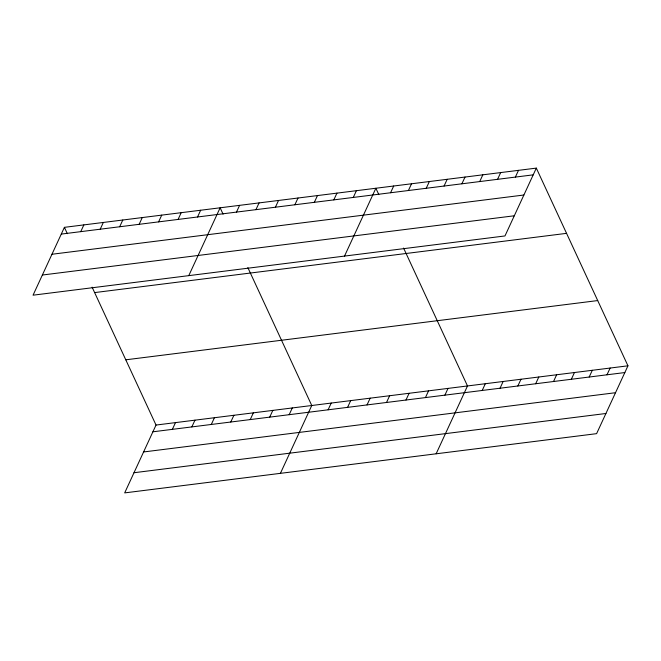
<?xml version="1.0" encoding="UTF-8"?>
<svg xmlns="http://www.w3.org/2000/svg" width="661" height="661" viewBox="0 0 661 661"><rect width="100%" height="100%" fill="white"/><g stroke="black" fill="none" stroke-linecap="round" stroke-linejoin="round"><path stroke-width="0.99" d="M64.398 227.343L33.05 295.186L504.979 235.944L536.319 168.109L64.398 227.343L67.339 233.688M80.749 231.647L83.864 224.905M100.216 229.202L103.331 222.46M119.682 226.764L122.797 220.014M139.149 224.319L142.264 217.568M158.615 221.873L161.73 215.131M178.082 219.427L181.197 212.685M197.548 216.99L200.663 210.239M188.782 275.637L220.13 207.794L223.071 214.139M236.481 212.098L239.596 205.356M92.11 287.155L156.021 425.056L124.681 492.891L596.602 433.657L627.95 365.814L536.319 168.109M255.947 209.653L259.062 202.91M172.372 429.361L175.487 422.61M275.414 207.215L278.537 200.465M191.839 426.915L194.962 420.165M294.88 204.77L298.004 198.019M211.305 424.469L214.428 417.719M314.347 202.324L317.47 195.582M230.772 422.024L233.895 415.282M333.813 199.878L336.936 193.136M250.238 419.578L253.361 412.836M353.288 197.441L356.403 190.69M269.705 417.141L272.828 410.39M344.521 256.088L375.869 188.245L378.811 194.59M390.577 192.756L393.7 186.005M289.179 414.695L292.294 407.944M408.407 190.517L411.522 183.775M280.413 473.342L311.761 405.507L247.85 267.606M426.238 188.278L429.353 181.535M328.112 409.803L331.227 403.061M444.068 186.038L447.183 179.296M347.579 407.366L350.694 400.616M461.89 183.799L465.013 177.057M367.045 404.92L370.16 398.17M479.721 181.568L482.836 174.818M386.511 402.475L389.626 395.732M497.551 179.329L500.666 172.579M405.978 400.029L409.093 393.287M515.373 177.09L518.497 170.34M425.444 397.591L428.559 390.841M444.911 395.146L448.026 388.395M436.144 453.793L467.492 385.958L403.582 248.057M482.208 390.461L485.323 383.719M500.038 388.222L503.153 381.48M517.86 385.991L520.984 379.24M535.691 383.752L538.806 377.001M553.521 381.513L556.636 374.762M571.352 379.274L574.467 372.523M589.174 377.034L592.297 370.292M607.005 374.795L610.12 368.053M61.283 234.093L533.204 174.851M51.963 254.254L523.892 195.012M42.362 275.026L514.291 215.783M94.63 292.592L566.56 233.35M125.788 359.807L597.709 300.573M156.021 425.056L627.95 365.814M152.906 431.798L624.835 372.556M143.594 451.959L615.515 392.717M133.993 472.731L605.922 413.497"/></g></svg>
